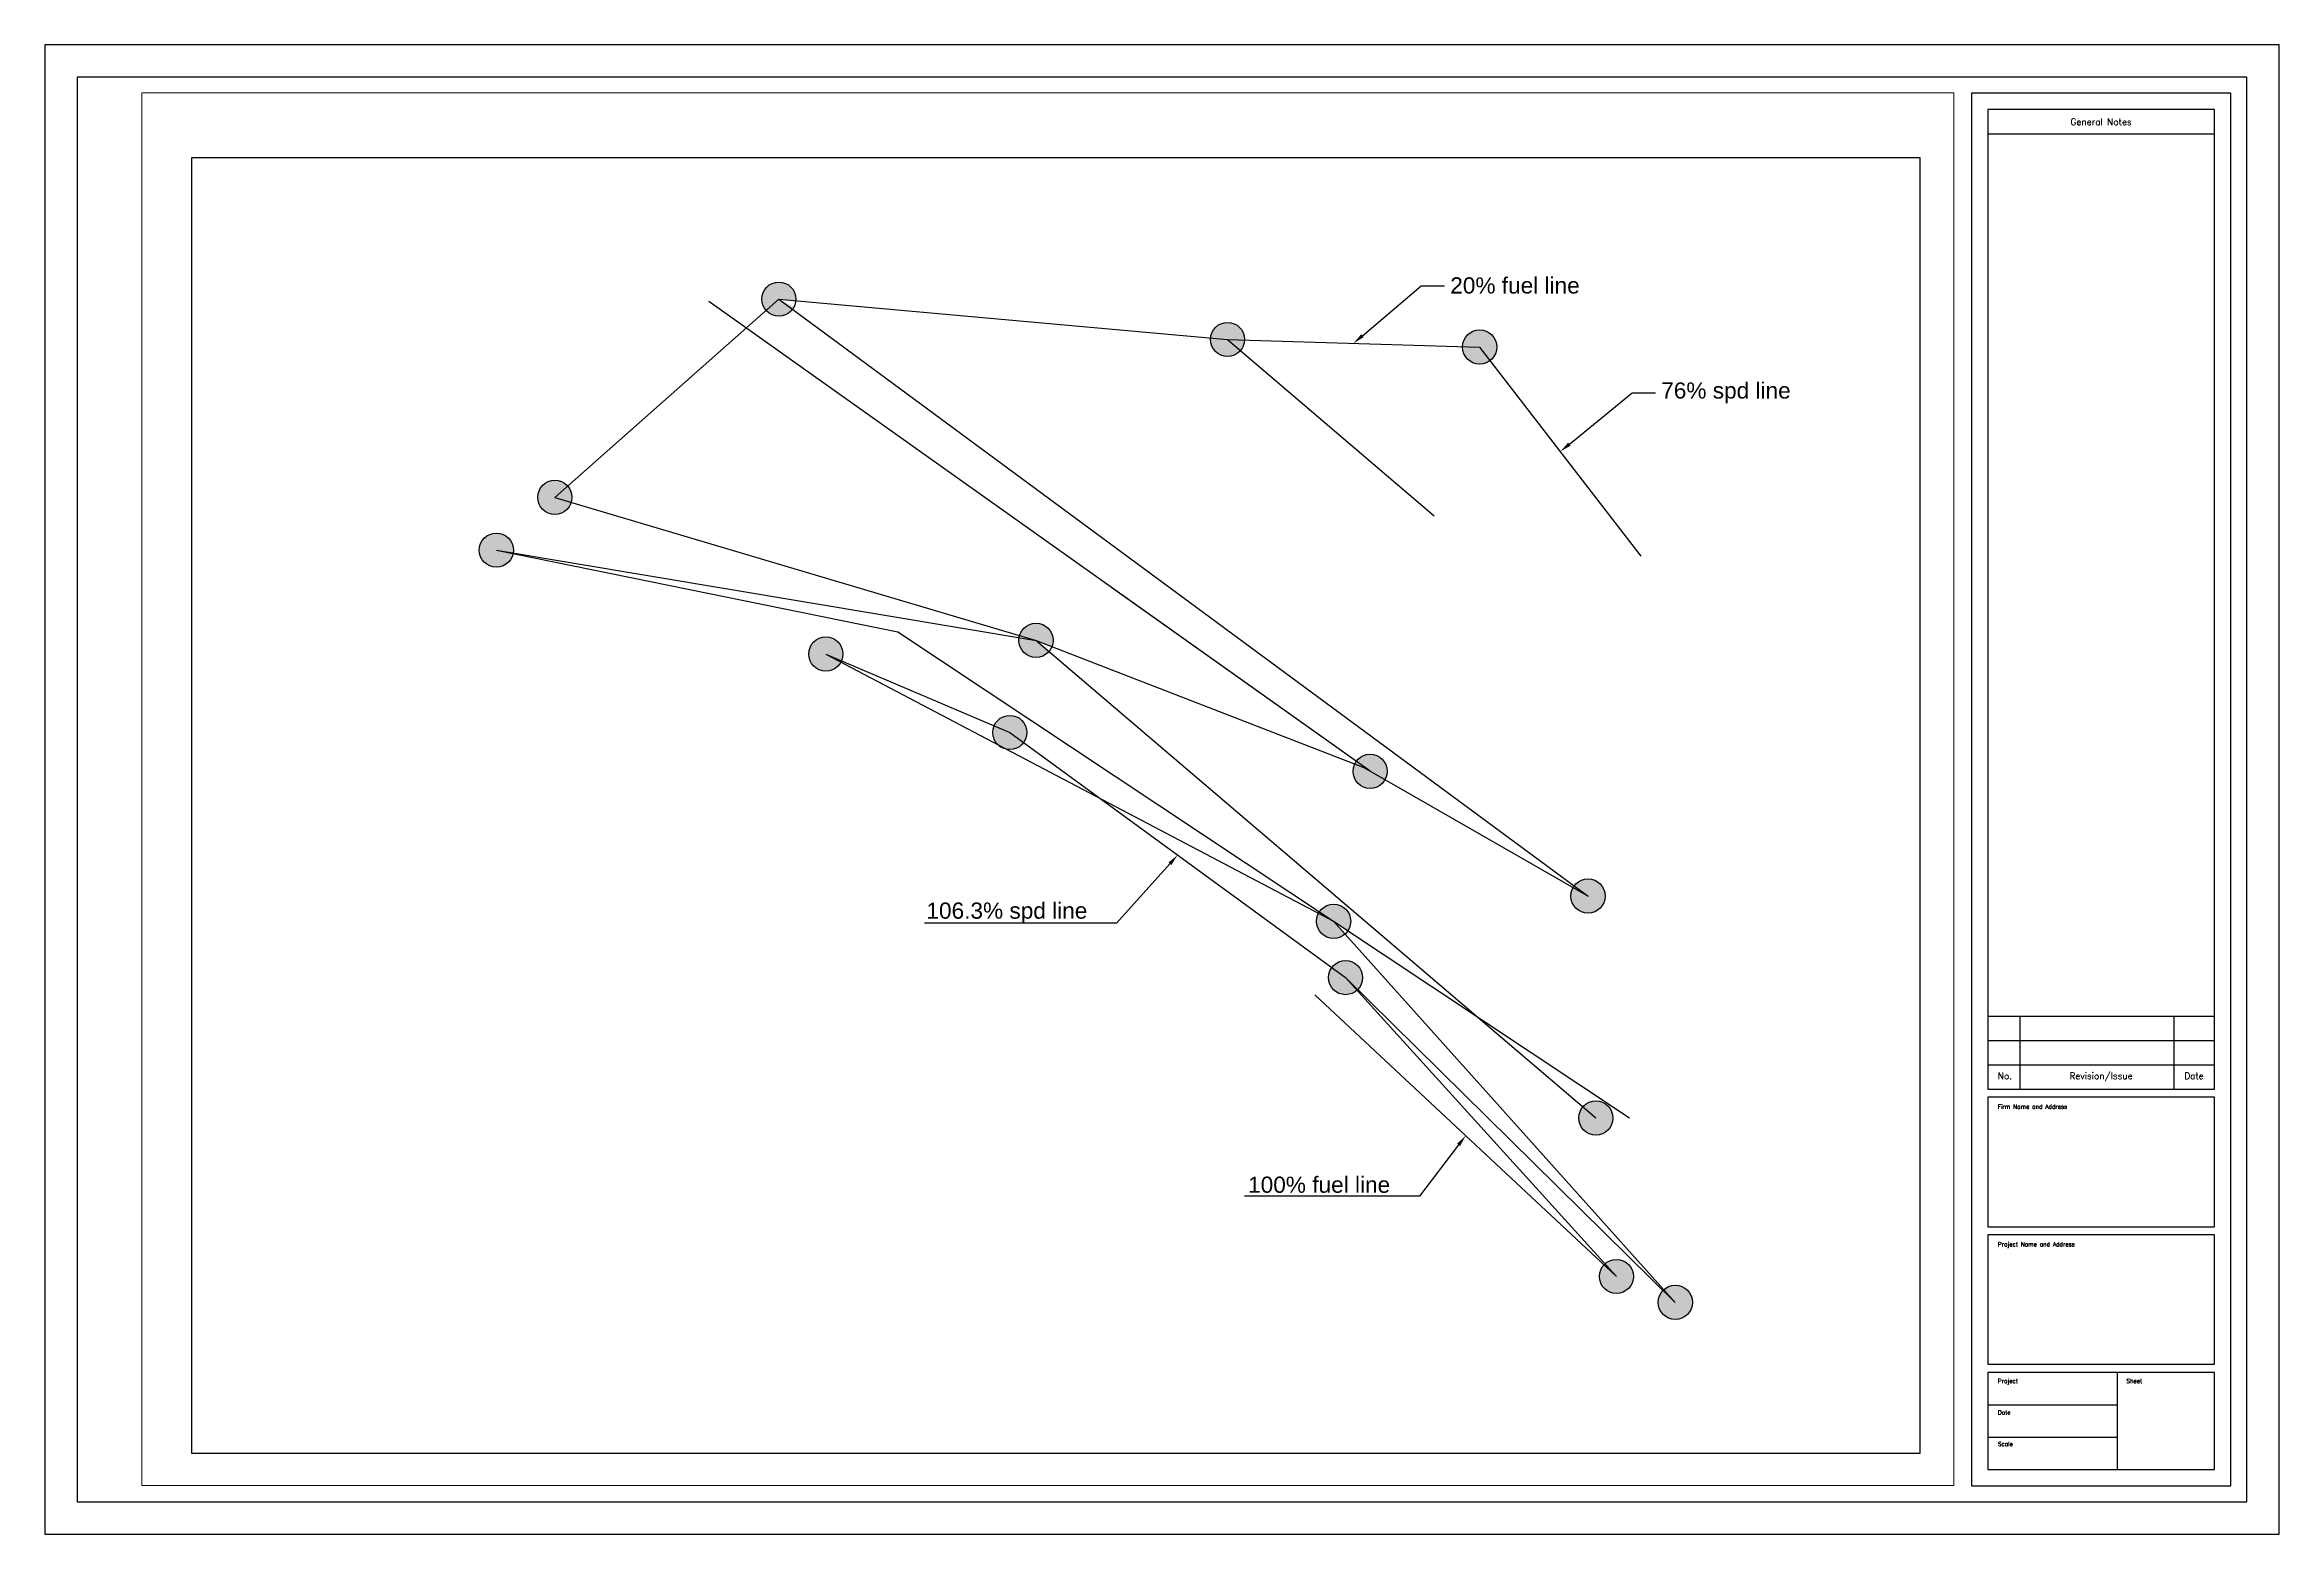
# Paper-space layout 'D-Size Layout' of a CAD drawing. Header units: inches. Extents: x 0 to 34.5, y 0 to 23.
import ezdxf
from ezdxf import colors
from ezdxf.entities.mleader import LeaderData, LeaderLine
from ezdxf.enums import TextEntityAlignment as Align
from ezdxf.math import Vec2, Vec3

# ---------------------------------------------------------------- set-up
doc = ezdxf.new("R2010")
doc.units = ezdxf.units.IN
doc.header["$LTSCALE"] = 48
doc.header["$MEASUREMENT"] = 0
doc.layers.add('Title Block', color=7, linetype='Continuous')
doc.layers.add('Viewport', color=5, linetype='Continuous')
doc.styles.add('Roman', font='romans')
doc.styles.get("Standard").update_dxf_attribs({"font": 'arial.ttf'})
picture_1 = doc.add_image_def('image1.png', size_in_pixel=(560, 420))

# ---------------------------------------------------------------- blocks, each defined once
blk = doc.blocks.new('Architectural Title Block')
for p, q in [((34.5, 23), (0, 23)), ((0, 23), (0, 0)), ((34.5, 0), (34.5, 23)), ((34, 22.5), (0.5, 22.5)), ((0.5, 22.5), (0.5, 0.5)), ((34, 0.5), (34, 22.5)), ((33.75, 22.25), (29.75, 22.25)), ((29.75, 22.25), (29.75, 0.75)), ((33.75, 0.75), (33.75, 22.25)), ((33.5, 22), (30, 22)), ((30, 22), (30, 6.875)), ((33.5, 6.875), (33.5, 22)), ((30, 21.625), (33.5, 21.625)), ((30, 8), (33.5, 8)), ((30.5, 6.875), (30.5, 8)), ((32.875, 6.875), (32.875, 8)), ((30, 7.625), (33.5, 7.625)), ((30, 7.25), (33.5, 7.25)), ((30, 6.875), (33.5, 6.875)), ((33.5, 6.75), (30, 6.75)), ((30, 6.75), (30, 4.75)), ((33.5, 4.75), (33.5, 6.75)), ((30, 4.75), (33.5, 4.75)), ((33.5, 4.625), (30, 4.625)), ((30, 4.625), (30, 2.625)), ((33.5, 2.625), (33.5, 4.625)), ((30, 2.625), (33.5, 2.625)), ((33.5, 2.5), (30, 2.5)), ((30, 2.5), (30, 1)), ((32, 1), (32, 2.5)), ((33.5, 1), (33.5, 2.5)), ((30, 2), (32, 2)), ((30, 1.5), (32, 1.5)), ((29.75, 0.75), (33.75, 0.75)), ((30, 1), (33.5, 1)), ((0.5, 0.5), (34, 0.5)), ((0, 0), (34.5, 0))]:
    blk.add_line(p, q)
at = {"style": 'Roman'}
for s, p in [('General Notes', (31.7483, 21.8078)), ('No.', (30.2636, 7.0784)), ('Revision/Issue', (31.7483, 7.0784)), ('Date', (33.1838, 7.0784))]:
    blk.add_text(s, height=0.1, dxfattribs=at).set_placement(p, align=Align.MIDDLE_CENTER)
for s, p in [('Firm Name and Address', (30.1554, 6.5711)), ('Project Name and Address', (30.1554, 4.4461)), ('Project', (30.1554, 2.3346)), ('Sheet', (32.1399, 2.3346)), ('Date', (30.1554, 1.8489)), ('Scale', (30.1554, 1.3632))]:
    blk.add_text(s, height=0.065, dxfattribs=at).set_placement(p)
at = {"color": 0, "style": 'Roman', "flags": 8}
for tag, p in [('FNAME', (-0.05, 6)), ('REVDATE', (-0.05, 3)), ('USER', (-0.05, 0))]:
    blk.add_attdef(tag, p, '', height=0.15, rotation=90, dxfattribs=at)

psp = doc.layouts.new('D-Size Layout')

# ---------------------------------------------------------------- hatches: boundary and pattern name
h = psp.add_hatch(color=256)
h.dxf.hatch_style = 1
h.paths.add_polyline_path([(8.129, 15.935), (7.876, 16.01), (8.074, 16.185, 0.69048), (7.612, 16.01, 0.865086)])
h.paths.add_polyline_path([(12.06, 13.591), (12.303, 13.487, 0.101118), (12.324, 13.591, 1), (11.796, 13.591, 0.782952), (12.294, 13.468)])
h.paths.add_polyline_path([(14.9, 12.38), (14.656, 12.484, 0.101118), (14.635, 12.38, 0.195142), (14.71, 12.196), (14.855, 12.12, 0.284723), (15.113, 12.224)])
h.paths.add_polyline_path([(14.656, 12.484), (14.9, 12.38), (15.113, 12.224, 0.158934), (15.164, 12.38, 0.816335)])
h.paths.add_polyline_path([(15.305, 13.803), (15.044, 13.846, 0.041441), (15.041, 13.803, 0.697137), (15.506, 13.631)])
h.paths.add_polyline_path([(15.052, 13.878), (15.305, 13.803), (15.551, 13.707, 0.092876), (15.569, 13.803, 0.865086)])
h.paths.add_polyline_path([(19.87, 8.752), (20.084, 8.596), (20.272, 8.411, 0.196964), (20.348, 8.596, 0.725724)])
h.paths.add_polyline_path([(20.084, 8.596), (19.87, 8.752, 0.158934), (19.82, 8.596, 0.650563), (20.261, 8.401)])
h.paths.add_polyline_path([(20.163, 9.465, 0.742705), (19.678, 9.611), (19.899, 9.465), (20.119, 9.318, 0.147641)])
h.paths.add_polyline_path([(20.075, 9.268), (19.899, 9.465), (19.665, 9.588, 0.121735), (19.634, 9.465, 0.6487)])
h.paths.add_polyline_path([(20.364, 11.838), (20.223, 11.893, 0.109141), (20.199, 11.781, 0.768751), (20.692, 11.65)])
h.paths.add_polyline_path([(20.223, 11.893), (20.364, 11.838), (20.692, 11.65, 0.130742), (20.727, 11.781, 0.803197)])
h.paths.add_polyline_path([(23.683, 6.428, 1), (24.212, 6.428, 1)])
h.paths.add_polyline_path([(24.531, 3.981, 0.650563), (24.089, 4.177), (24.266, 3.981), (24.073, 4.162, 0.190015), (24.002, 3.981, 1)])
h.paths.add_polyline_path([(25.439, 3.581, 0.6487), (24.999, 3.777), (25.175, 3.581), (24.987, 3.766, 0.196964), (24.911, 3.581, 1)])
h.paths.add_polyline_path([(24.092, 9.855, 1), (23.564, 9.855, 1)])
h.paths.add_polyline_path([(11.071, 19.071, 0.183096), (11.137, 18.896), (11.335, 19.071), (11.598, 19.047, 0.022398), (11.599, 19.071, 1)])
h.paths.add_polyline_path([(11.568, 18.946), (11.335, 19.071), (11.137, 18.896, 0.522616)])
h.paths.add_polyline_path([(18.463, 18.277), (18.262, 18.449), (17.999, 18.472, 0.022398), (17.998, 18.449, 0.697196)])
h.paths.add_polyline_path([(18.526, 18.441), (18.262, 18.449), (18.463, 18.277, 0.170694)])
h.paths.add_polyline_path([(17.999, 18.472), (18.262, 18.449), (18.526, 18.441, 0.007492), (18.527, 18.449, 0.956185)])
h.paths.add_polyline_path([(22.154, 18.332), (21.89, 18.34, 0.007492), (21.89, 18.332, 0.62279), (22.316, 18.123)])
h.paths.add_polyline_path([(21.89, 18.34), (22.154, 18.332), (22.316, 18.123, 0.232445), (22.418, 18.332, 0.985127)])
h = psp.add_hatch(color=256)
h.dxf.hatch_style = 1
h.paths.add_polyline_path([(6.974, 15.196), (7.235, 15.152, 0.041441), (7.239, 15.196, 1), (6.71, 15.196, 0.904322), (7.233, 15.143)])
h.paths.add_polyline_path([(8.129, 15.935), (7.876, 16.01), (8.074, 16.185, 0.69048), (7.612, 16.01, 0.865086)])
h.paths.add_polyline_path([(8.14, 16.01, 1), (7.612, 16.01, 1)])

# ---------------------------------------------------------------- linework, layer by layer
at = {"color": 1}
for p, q in [((7.876, 16.01), (11.335, 19.071)), ((11.335, 19.071), (18.262, 18.449)), ((18.262, 18.449), (22.154, 18.332)), ((6.974, 15.196), (15.305, 13.803)), ((15.305, 13.803), (20.364, 11.838)), ((12.06, 13.591), (19.899, 9.465)), ((20.364, 11.838), (23.828, 9.855)), ((19.899, 9.465), (24.47, 6.428)), ((24.266, 3.981), (19.609, 8.329)), ((20.084, 8.596), (25.175, 3.581))]:
    psp.add_line(p, q, dxfattribs=at)
at = {"color": 3}
for p, q in [((20.463, 11.781), (10.255, 19.035)), ((11.335, 19.071), (23.828, 9.855)), ((18.262, 18.449), (21.454, 15.727)), ((22.154, 18.332), (24.645, 15.104)), ((7.876, 16.01), (15.305, 13.803)), ((6.974, 15.196), (13.169, 13.935)), ((20.463, 11.781), (16.477, 14.614)), ((13.169, 13.935), (19.899, 9.465)), ((15.305, 13.803), (23.948, 6.428)), ((12.06, 13.591), (14.9, 12.38)), ((14.9, 12.38), (20.084, 8.596)), ((20.364, 11.838), (23.828, 9.855)), ((19.899, 9.465), (25.175, 3.581)), ((20.084, 8.596), (24.266, 3.981))]:
    psp.add_line(p, q, dxfattribs=at)
for centre in [(11.335, 19.071), (18.262, 18.449), (22.154, 18.332), (7.876, 16.01), (6.974, 15.196), (12.06, 13.591), (15.305, 13.803), (14.9, 12.38), (20.463, 11.781), (23.828, 9.855), (19.899, 9.465), (20.084, 8.596), (23.948, 6.428), (24.266, 3.981), (25.175, 3.581)]:
    psp.add_circle(centre, 0.264)

# ---------------------------------------------------------------- block references
at = {"layer": 'Title Block'}
psp.add_blockref('Architectural Title Block', (0, 0), dxfattribs=at)

# ---------------------------------------------------------------- pictures from other files: only their frames are drawn
image = psp.add_image(picture_1, insert=(2.271, 1.25), size_in_units=(26.68, 20.01))
image.dxf.flags = 7

# ---------------------------------------------------------------- leaders
ml = psp.add_multileader_mtext('Standard')
ml.set_content('20% fuel line ', color=256)
ml.set_leader_properties()
ml.build(insert=Vec2(0, 0))
ml.multileader.update_dxf_attribs({"text_right_attachment_type": 6, "dogleg_length": 0.36, "arrow_head_size": 0.18})
ctx = ml.context
ctx.base_point, ctx.char_height, ctx.arrow_head_size, ctx.landing_gap_size, ctx.plane_origin = Vec3(21.61, 19.279), 0.25, 0.18, 0.09, Vec3(20.208, 18.39)
ctx.right_attachment = 6
notes = []
notes.append((ctx, [(0, (1, 1, 0), (21.25, 19.279), (1, 0), 0.36, [(0, [(20.208, 18.39)], 0, [])])]))
ctx.mtext.insert, ctx.mtext.flow_direction = Vec3(21.7, 19.408), 5
ml = psp.add_multileader_mtext('Standard')
ml.set_content('76% spd line', color=256)
ml.set_leader_properties()
ml.build(insert=Vec2(0, 0))
ml.multileader.update_dxf_attribs({"text_right_attachment_type": 6, "dogleg_length": 0.36, "arrow_head_size": 0.18})
ctx = ml.context
ctx.base_point, ctx.char_height, ctx.arrow_head_size, ctx.landing_gap_size, ctx.plane_origin = Vec3(24.867, 17.626), 0.25, 0.18, 0.09, Vec3(23.4, 16.718)
ctx.right_attachment = 6
notes.append((ctx, [(0, (1, 1, 0), (24.507, 17.626), (1, 0), 0.36, [(0, [(23.4, 16.718)], 0, [])])]))
ctx.mtext.insert, ctx.mtext.flow_direction = Vec3(24.957, 17.786), 5
ml = psp.add_multileader_mtext('Standard')
ml.set_content('106.3% spd line', color=256)
ml.set_leader_properties()
ml.build(insert=Vec2(0, 0))
ml.multileader.update_dxf_attribs({"text_right_attachment_type": 6, "dogleg_length": 0.36, "arrow_head_size": 0.18})
ctx = ml.context
ctx.base_point, ctx.char_height, ctx.arrow_head_size, ctx.landing_gap_size, ctx.plane_origin = Vec3(13.575, 9.595), 0.25, 0.18, 0.09, Vec3(17.492, 10.488)
ctx.right_attachment, ctx.text_align_type = 6, 2
notes.append((ctx, [(0, (1, 1, 0), (16.548, 9.435), (-1, 0), 0.36, [(0, [(17.492, 10.488)], 0, [])])]))
ctx.mtext.insert, ctx.mtext.alignment, ctx.mtext.flow_direction = Vec3(16.098, 9.755), 3, 5
ml = psp.add_multileader_mtext('Standard')
ml.set_content('100% fuel line', color=256)
ml.set_leader_properties()
ml.build(insert=Vec2(0, 0))
ml.multileader.update_dxf_attribs({"text_right_attachment_type": 6, "dogleg_length": 0.36, "arrow_head_size": 0.18})
ctx = ml.context
ctx.base_point, ctx.char_height, ctx.arrow_head_size, ctx.landing_gap_size, ctx.plane_origin = Vec3(18.541, 5.393), 0.25, 0.18, 0.09, Vec3(21.938, 6.155)
ctx.right_attachment, ctx.text_align_type = 6, 2
notes.append((ctx, [(0, (1, 1, 0), (21.223, 5.223), (-1, 0), 0.36, [(0, [(21.938, 6.155)], 0, [])])]))
ctx.mtext.insert, ctx.mtext.alignment, ctx.mtext.flow_direction = Vec3(20.773, 5.523), 3, 5
for ctx, leaders in notes:
    for number, flags, end, landing, length, lines in leaders:
        leader = LeaderData()
        leader.index, (leader.has_last_leader_line, leader.has_dogleg_vector, leader.attachment_direction) = number, flags
        leader.last_leader_point, leader.dogleg_vector, leader.dogleg_length = Vec3(end), Vec3(landing), length
        for number, points, colour, breaks in lines:
            line = LeaderLine()
            line.index, line.vertices, line.color, line.breaks = number, Vec3.list(points), colors.encode_raw_color(colour), breaks
            leader.lines.append(line)
        ctx.leaders.append(leader)

# ---------------------------------------------------------------- viewports
at = {"layer": 'Viewport'}
psp.add_viewport(center=(15.488, 11.505), size=(27.976, 21.4991), view_center_point=(605.967, 465.994), view_height=1031.95692, dxfattribs=at)

doc.saveas('drawing.dxf')
